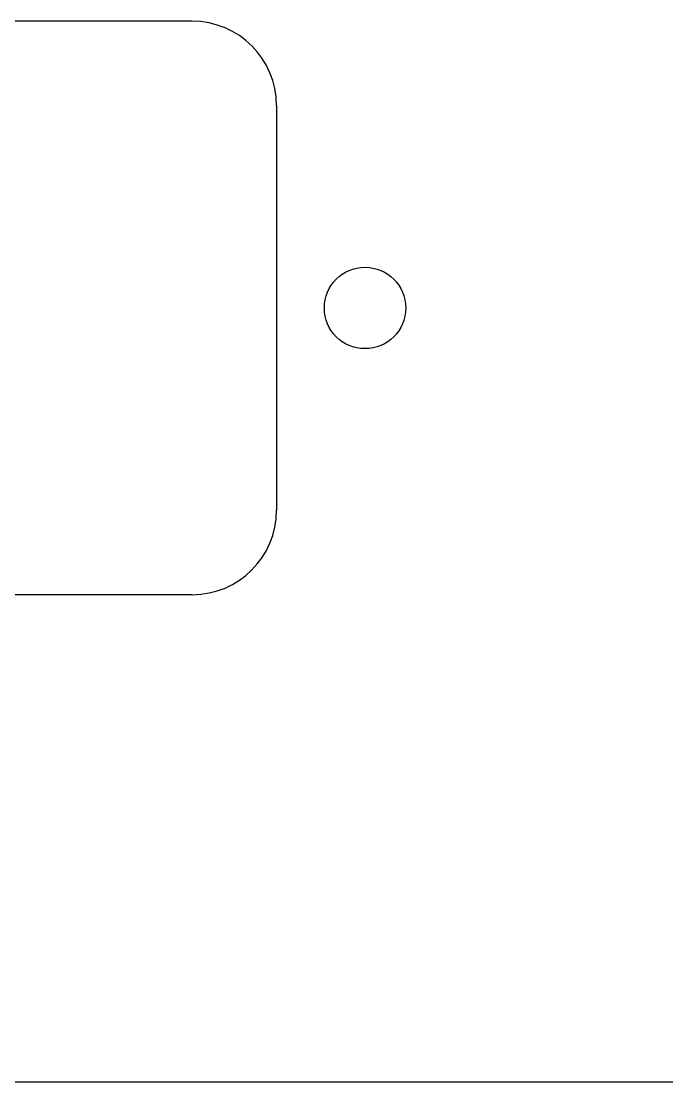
# Model space of a CAD drawing. Header units: millimetres. Extents: x -10 to 277, y -95 to 18.
# Drawn here: x 53.46 to 69.33, y -95.23 to -69.15 of the extents above; entities that cross this region are included whole.
import ezdxf

# ---------------------------------------------------------------- set-up
doc = ezdxf.new("R2010")
doc.units = ezdxf.units.MM
doc.header["$MEASUREMENT"] = 0
doc.layers.add('BLACK', color=7, linetype='CONTINUOUS')
doc.layers.add('Edge.Cuts', color=53, linetype='CONTINUOUS')

msp = doc.modelspace()

# ---------------------------------------------------------------- linework, layer by layer
at = {"layer": 'BLACK', "linetype": 'Continuous'}
for p, q in [((57.6625, -69.15), (47.112499, -69.15)), ((59.7375, -71.225), (59.7375, -81.175)), ((57.6625, -83.25), (47.1125, -83.25))]:
    msp.add_line(p, q, dxfattribs=at)
at = {"layer": 'BLACK'}
msp.add_circle((61.9125, -76.2), 1, dxfattribs=at)
for centre, start, end in [((57.6625, -71.225), 0, 90), ((57.6625, -81.175), 270, 0)]:
    msp.add_arc(centre, 2.075, start, end, dxfattribs=at)
at = {"layer": 'Edge.Cuts', "linetype": 'Continuous'}
msp.add_line((52.325, -95.226), (214.375, -95.226), dxfattribs=at)

doc.saveas('drawing.dxf')
